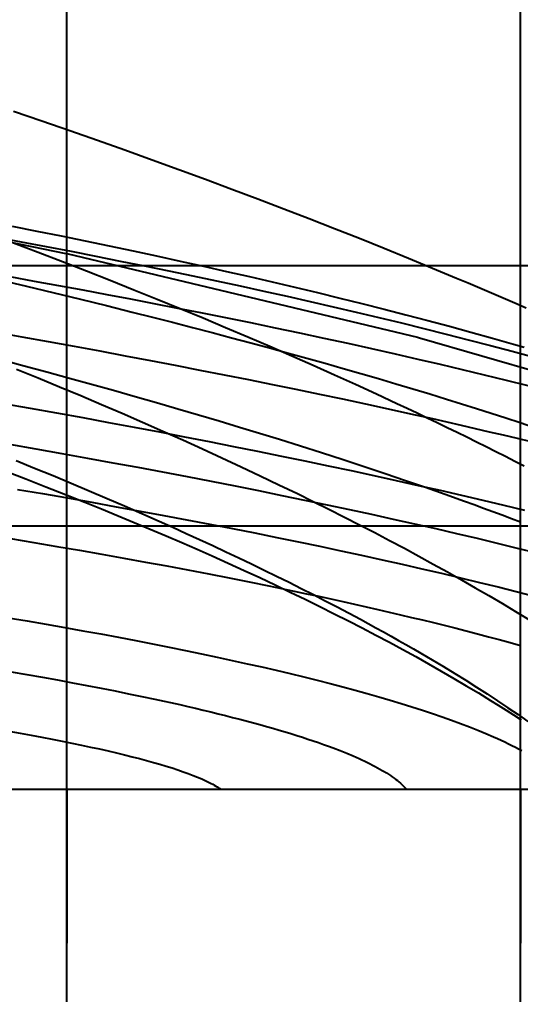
# Model space of a CAD drawing. Header units: millimetres. Extents: x -190954 to 154095, y 101 to 64253.
# Drawn here: x 224.81 to 227.6, y 124.01 to 129.43 of the extents above; entities that cross this region are included whole.
import ezdxf

# ---------------------------------------------------------------- set-up
doc = ezdxf.new("R2010")
doc.units = ezdxf.units.MM
for name, color, linetype in [('GRID', 179, 'Continuous'), ('WL05', 179, 'Continuous'), ('WL075', 179, 'Continuous'), ('WL1', 179, 'Continuous'), ('WL10', 179, 'Continuous'), ('WL12', 179, 'Continuous'), ('WL14', 179, 'Continuous'), ('WL15', 179, 'Continuous'), ('WL16', 179, 'Continuous'), ('WL18', 179, 'Continuous'), ('WL2', 179, 'Continuous'), ('WL20', 179, 'Continuous'), ('WL25', 179, 'Continuous'), ('WL3', 179, 'Continuous'), ('WL4', 179, 'Continuous'), ('WL5', 179, 'Continuous'), ('WL6', 179, 'Continuous'), ('WL7', 179, 'Continuous'), ('WL8', 179, 'Continuous'), ('WL9', 179, 'Continuous')]:
    doc.layers.add(name, color=color, linetype=linetype)
doc.styles.add('SLDTEXTSTYLE0', font='TXT', dxfattribs={"width": 0.75})
doc.dimstyles.new('SLDDIMSTYLE0', dxfattribs={"dimtxt": 3.175, "dimasz": 3.302, "dimexe": 0, "dimexo": 0.0625, "dimgap": 0.79375, "dimtad": 0, "dimtih": 1, "dimtoh": 1, "dimlfac": 1500, "dimrnd": 1e-09, "dimzin": 4, "dimdsep": 46, "dimtxsty": 'SLDTEXTSTYLE0', "dimsah": 1, "dimcen": 0.09, "dimadec": 0, "dimazin": 1, "dimtfac": 1, "dimtofl": 0, "dimtmove": 0, "dimatfit": 3, "dimfxl": 0, "dimfrac": 2, "dimtolj": 1, "dimtzin": 12, "dimarcsym": 0})

# ---------------------------------------------------------------- blocks, each defined once
blk = doc.blocks.new('_D')
at = {"layer": 'WL20'}
for p, q in [((25.5973, 126.4167), (25.5973, 168.8394)), ((227.5959, 126.4167), (227.5959, 168.8394)), ((25.5973, 165.6644), (126.8004, 165.6644)), ((227.5959, 165.6644), (146.7411, 165.6644))]:
    blk.add_line(p, q, dxfattribs=at)
for points in [[(25.5973, 165.6644), (28.8993, 165.1564), (28.8993, 166.1724)], [(227.5959, 165.6644), (224.2939, 166.1724), (224.2939, 165.1564)]]:
    blk.add_solid(points, dxfattribs=at)
at = {"layer": 'WL20', "insert": (126.8004, 167.2371), "char_height": 3.175, "attachment_point": 1, "style": 'SLDTEXTSTYLE0'}
blk.add_mtext('302998.00', dxfattribs=at)

msp = doc.modelspace()

# ---------------------------------------------------------------- linework, layer by layer
at = {"layer": 'GRID', "color": 135}
for p, q in [((225.071268, 125.1466667), (225.071268, 154.8319333)), ((227.595936, 125.1466667), (227.595936, 154.8319333)), ((225.071268, 111.8133333), (225.071268, 138.48)), ((227.595936, 111.8133333), (227.595936, 138.48)), ((251.23, 128.0633333), (21.19727, 128.0633333)), ((251.23, 126.6133333), (21.19727, 126.6133333)), ((251.23, 125.1466667), (21.19727, 125.1466667))]:
    msp.add_line(p, q, dxfattribs=at)
at = {"layer": 'GRID', "color": 255}
for p, q in [((225.071268, 125.1466667), (225.071268, 124.290536)), ((227.595936, 125.1466667), (227.595936, 124.290536))]:
    msp.add_line(p, q, dxfattribs=at)
at = {"layer": 'WL05', "color": 11}
for p, q in [((224.747624, 125.4714467), (224.8103833, 125.460312)), ((224.8103833, 125.460312), (224.8714687, 125.4492093)), ((224.8714687, 125.4492093), (224.930882, 125.4381407)), ((224.930882, 125.4381407), (224.9886073, 125.4271047)), ((224.9886073, 125.4271047), (225.044708, 125.4161093)), ((225.044708, 125.4161093), (225.0991073, 125.4051473)), ((225.0991073, 125.4051473), (225.1518847, 125.394228)), ((225.1518847, 125.394228), (225.2029713, 125.3833453)), ((225.2029713, 125.3833453), (225.2524387, 125.3725067)), ((225.2524387, 125.3725067), (225.3002247, 125.361708)), ((225.3002247, 125.361708), (225.346396, 125.3509553)), ((225.346396, 125.3509553), (225.3908947, 125.3402447)), ((225.3908947, 125.3402447), (225.4337827, 125.3295827)), ((225.4337827, 125.3295827), (225.475008, 125.3189653)), ((225.475008, 125.3189653), (225.5146267, 125.308398)), ((225.5146267, 125.308398), (225.5525933, 125.297878)), ((225.5525933, 125.297878), (225.588956, 125.28741)), ((225.588956, 125.28741), (225.623678, 125.276992)), ((225.623678, 125.276992), (225.6568, 125.2666273)), ((225.6568, 125.2666273), (225.6882907, 125.2563153)), ((225.6882907, 125.2563153), (225.7181867, 125.246058)), ((225.7181867, 125.246058), (225.746462, 125.2358553)), ((225.746462, 125.2358553), (225.773146, 125.2257093)), ((225.773146, 125.2257093), (225.798214, 125.21562)), ((225.798214, 125.21562), (225.8216947, 125.2055887)), ((225.8216947, 125.2055887), (225.8435907, 125.1956167)), ((225.8435907, 125.1956167), (225.863904, 125.1857047)), ((225.863904, 125.1857047), (225.8734607, 125.1807707)), ((225.8734607, 125.1807707), (225.882622, 125.1758527)), ((225.882622, 125.1758527), (225.8913893, 125.1709493)), ((225.8913893, 125.1709493), (225.899762, 125.1660613)), ((225.899762, 125.1660613), (225.9077413, 125.1611893)), ((225.9077413, 125.1611893), (225.9153267, 125.1563327)), ((225.9153267, 125.1563327), (225.922518, 125.151492)), ((225.922518, 125.151492), (225.9293167, 125.1466667))]:
    msp.add_line(p, q, dxfattribs=at)
at = {"layer": 'WL075', "color": 11}
for p, q in [((224.76005, 125.8028833), (224.84813, 125.7875707)), ((224.84813, 125.7875707), (224.9344213, 125.772256)), ((224.9344213, 125.772256), (225.0189247, 125.75694)), ((225.0189247, 125.75694), (225.1016407, 125.7416247)), ((225.1016407, 125.7416247), (225.18257, 125.7263107)), ((225.18257, 125.7263107), (225.261714, 125.711)), ((225.261714, 125.711), (225.3390747, 125.695694)), ((225.3390747, 125.695694), (225.4146513, 125.6803947)), ((225.4146513, 125.6803947), (225.488446, 125.665102)), ((225.488446, 125.665102), (225.56046, 125.6498187)), ((225.56046, 125.6498187), (225.6991513, 125.6192853)), ((225.6991513, 125.6192853), (225.74358, 125.609164)), ((225.74358, 125.609164), (225.787258, 125.5990533)), ((225.787258, 125.5990533), (225.8301233, 125.588946)), ((225.8301233, 125.588946), (225.8722393, 125.5788493)), ((225.8722393, 125.5788493), (225.9135433, 125.5687567)), ((225.9135433, 125.5687567), (225.954098, 125.558676)), ((225.954098, 125.558676), (225.993844, 125.5486007)), ((225.993844, 125.5486007), (226.0328413, 125.538538)), ((226.0328413, 125.538538), (226.1089853, 125.5182967)), ((226.1089853, 125.5182967), (226.1458607, 125.5081907)), ((226.1458607, 125.5081907), (226.1819793, 125.498098)), ((226.1819793, 125.498098), (226.2172793, 125.4880147)), ((226.2172793, 125.4880147), (226.251824, 125.477946)), ((226.251824, 125.477946), (226.285552, 125.4678873)), ((226.285552, 125.4678873), (226.3185247, 125.4578447)), ((226.3185247, 125.4578447), (226.3506827, 125.447812)), ((226.3506827, 125.447812), (226.3820867, 125.4377967)), ((226.3820867, 125.4377967), (226.412678, 125.4277927)), ((226.412678, 125.4277927), (226.442516, 125.4178067)), ((226.442516, 125.4178067), (226.4715427, 125.4078333)), ((226.4715427, 125.4078333), (226.4998167, 125.397878)), ((226.4998167, 125.397878), (226.5272827, 125.3879373)), ((226.5272827, 125.3879373), (226.5539967, 125.3780153)), ((226.5539967, 125.3780153), (226.592498, 125.363198)), ((226.592498, 125.363198), (226.6292587, 125.3484207)), ((226.6292587, 125.3484207), (226.6642793, 125.3336853)), ((226.6642793, 125.3336853), (226.6975647, 125.318994)), ((226.6975647, 125.318994), (226.7135493, 125.3116647)), ((226.7135493, 125.3116647), (226.729116, 125.304348)), ((226.729116, 125.304348), (226.744236, 125.2970413)), ((226.744236, 125.2970413), (226.758938, 125.289748)), ((226.758938, 125.289748), (226.7731933, 125.282466)), ((226.7731933, 125.282466), (226.787032, 125.2751967)), ((226.787032, 125.2751967), (226.8004253, 125.2679393)), ((226.8004253, 125.2679393), (226.813402, 125.2606953)), ((226.813402, 125.2606953), (226.8259347, 125.253464)), ((226.8259347, 125.253464), (226.8380513, 125.2462453)), ((226.8380513, 125.2462453), (226.8497247, 125.23904)), ((226.8497247, 125.23904), (226.8609827, 125.2318487)), ((226.8609827, 125.2318487), (226.8717987, 125.2246707)), ((226.8717987, 125.2246707), (226.8822, 125.2175067)), ((226.8822, 125.2175067), (226.8921607, 125.210356)), ((226.8921607, 125.210356), (226.9017067, 125.20322)), ((226.9017067, 125.20322), (226.9108133, 125.1960987)), ((226.9108133, 125.1960987), (226.9195053, 125.1889913)), ((226.9195053, 125.1889913), (226.92776, 125.1818993)), ((226.92776, 125.1818993), (226.9356013, 125.174822)), ((226.9356013, 125.174822), (226.9430053, 125.16776)), ((226.9430053, 125.16776), (226.9499967, 125.1607133)), ((226.9499967, 125.1607133), (226.9565527, 125.153682)), ((226.9565527, 125.153682), (226.9626953, 125.1466667))]:
    msp.add_line(p, q, dxfattribs=at)
at = {"layer": 'WL1', "color": 11}
for p, q in [((224.743376, 126.1035987), (224.850336, 126.085476)), ((224.850336, 126.085476), (224.9554773, 126.067324)), ((224.9554773, 126.067324), (225.0588, 126.049142)), ((225.0588, 126.049142), (225.1603047, 126.0309327)), ((225.1603047, 126.0309327), (225.2599893, 126.0126953)), ((225.2599893, 126.0126953), (225.357854, 125.9944313)), ((225.357854, 125.9944313), (225.4538993, 125.976142)), ((225.4538993, 125.976142), (225.5481233, 125.957828)), ((225.5481233, 125.957828), (225.6405273, 125.9394907)), ((225.6405273, 125.9394907), (225.7311107, 125.9211307)), ((225.7311107, 125.9211307), (225.819872, 125.9027493)), ((225.819872, 125.9027493), (225.906812, 125.8843473)), ((225.906812, 125.8843473), (225.99193, 125.865926)), ((225.99193, 125.865926), (226.075226, 125.847486)), ((226.075226, 125.847486), (226.1566993, 125.8290293)), ((226.1566993, 125.8290293), (226.2363507, 125.8105567)), ((226.2363507, 125.8105567), (226.3141787, 125.7920693)), ((226.3141787, 125.7920693), (226.3901847, 125.773568)), ((226.3901847, 125.773568), (226.4643667, 125.7550547)), ((226.4643667, 125.7550547), (226.536726, 125.73653)), ((226.536726, 125.73653), (226.607262, 125.717996)), ((226.607262, 125.717996), (226.6759747, 125.6994527)), ((226.6759747, 125.6994527), (226.7428647, 125.6809027)), ((226.7428647, 125.6809027), (226.8079307, 125.6623467)), ((226.8079307, 125.6623467), (226.8711733, 125.643786)), ((226.8711733, 125.643786), (226.9325933, 125.6252227)), ((226.9325933, 125.6252227), (226.99219, 125.6066573)), ((226.99219, 125.6066573), (227.049964, 125.588092)), ((227.049964, 125.588092), (227.1059153, 125.569528)), ((227.1059153, 125.569528), (227.160044, 125.5509667)), ((227.160044, 125.5509667), (227.2123507, 125.5324093)), ((227.2123507, 125.5324093), (227.262836, 125.513858)), ((227.262836, 125.513858), (227.3114993, 125.4953147)), ((227.3114993, 125.4953147), (227.358342, 125.47678)), ((227.358342, 125.47678), (227.3810707, 125.4675153)), ((227.3810707, 125.4675153), (227.403364, 125.4582553)), ((227.403364, 125.4582553), (227.4465667, 125.439744)), ((227.4465667, 125.439744), (227.467886, 125.430308)), ((227.467886, 125.430308), (227.4887547, 125.420878)), ((227.4887547, 125.420878), (227.5091287, 125.4114507)), ((227.5091287, 125.4114507), (227.5290513, 125.4020287)), ((227.5290513, 125.4020287), (227.54848, 125.39261)), ((227.54848, 125.39261), (227.5674573, 125.3831973)), ((227.5674573, 125.3831973), (227.58594, 125.373788)), ((227.58594, 125.373788), (227.6039727, 125.364386))]:
    msp.add_line(p, q, dxfattribs=at)
at = {"layer": 'WL10', "color": 11}
for p, q in [((224.7058613, 127.5411347), (224.8337267, 127.5067293)), ((224.8337267, 127.5067293), (224.9601413, 127.4723687)), ((224.9601413, 127.4723687), (225.0851013, 127.43805)), ((225.0851013, 127.43805), (225.208602, 127.403772)), ((225.208602, 127.403772), (225.330638, 127.3695313)), ((225.330638, 127.3695313), (225.4512067, 127.335326)), ((225.4512067, 127.335326), (225.570302, 127.3011547)), ((225.570302, 127.3011547), (225.6879207, 127.2670147)), ((225.6879207, 127.2670147), (225.8040573, 127.2329033)), ((225.8040573, 127.2329033), (225.9187087, 127.1988193)), ((225.9187087, 127.1988193), (226.0318693, 127.16476)), ((226.0318693, 127.16476), (226.143536, 127.1307233)), ((226.143536, 127.1307233), (226.253704, 127.0967073)), ((226.253704, 127.0967073), (226.372224, 127.0596033)), ((226.372224, 127.0596033), (226.4889493, 127.0225187)), ((226.4889493, 127.0225187), (226.608578, 126.9839213)), ((226.608578, 126.9839213), (226.7262493, 126.945338)), ((226.7262493, 126.945338), (226.8419567, 126.906766)), ((226.8419567, 126.906766), (226.955694, 126.8682027)), ((226.955694, 126.8682027), (227.067456, 126.8296447)), ((227.067456, 126.8296447), (227.1772373, 126.7910887)), ((227.1772373, 126.7910887), (227.2850313, 126.7525327)), ((227.2850313, 126.7525327), (227.3381713, 126.7332513)), ((227.3381713, 126.7332513), (227.3908313, 126.713972)), ((227.3908313, 126.713972), (227.4429753, 126.6946887)), ((227.4429753, 126.6946887), (227.494638, 126.675406)), ((227.494638, 126.675406), (227.545778, 126.6561173)), ((227.545778, 126.6561173), (227.5964333, 126.6368293))]:
    msp.add_line(p, q, dxfattribs=at)
at = {"layer": 'WL12', "color": 11}
for p, q in [((224.7304067, 126.9192707), (224.8431473, 126.8760093)), ((224.8431473, 126.8760093), (224.9541813, 126.832834)), ((224.9541813, 126.832834), (225.0635267, 126.7897387)), ((225.0635267, 126.7897387), (225.171198, 126.7467193)), ((225.171198, 126.7467193), (225.2641233, 126.709106)), ((225.2641233, 126.709106), (225.3557907, 126.671542)), ((225.3557907, 126.671542), (225.4462113, 126.6340247)), ((225.4462113, 126.6340247), (225.535398, 126.5965493)), ((225.535398, 126.5965493), (225.6233647, 126.559112)), ((225.6233647, 126.559112), (225.7101227, 126.5217087)), ((225.7101227, 126.5217087), (225.7956853, 126.4843347)), ((225.7956853, 126.4843347), (225.880066, 126.4469867)), ((225.880066, 126.4469867), (225.9695513, 126.4068253)), ((225.9695513, 126.4068253), (226.0577007, 126.3666827)), ((226.0577007, 126.3666827), (226.1445313, 126.3265533)), ((226.1445313, 126.3265533), (226.2300593, 126.2864307)), ((226.2300593, 126.2864307), (226.314304, 126.2463087)), ((226.314304, 126.2463087), (226.39728, 126.206182)), ((226.39728, 126.206182), (226.4790047, 126.166044)), ((226.4790047, 126.166044), (226.5594933, 126.1258893)), ((226.5594933, 126.1258893), (226.6380373, 126.08608)), ((226.6380373, 126.08608), (226.7153987, 126.046242)), ((226.7153987, 126.046242), (226.7915913, 126.0063687)), ((226.7915913, 126.0063687), (226.8666287, 125.9664533)), ((226.8666287, 125.9664533), (226.9405253, 125.9264893)), ((226.9405253, 125.9264893), (227.0132907, 125.8864713)), ((227.0132907, 125.8864713), (227.0849387, 125.8463927)), ((227.0849387, 125.8463927), (227.1554767, 125.8062473)), ((227.1554767, 125.8062473), (227.2255867, 125.765638)), ((227.2255867, 125.765638), (227.294584, 125.7249473)), ((227.294584, 125.7249473), (227.3624773, 125.6841693)), ((227.3624773, 125.6841693), (227.429274, 125.6432967)), ((227.429274, 125.6432967), (227.4726713, 125.6163233)), ((227.4726713, 125.6163233), (227.5155953, 125.589304)), ((227.5155953, 125.589304), (227.5580487, 125.5622373)), ((227.5580487, 125.5622373), (227.6000307, 125.535122))]:
    msp.add_line(p, q, dxfattribs=at)
at = {"layer": 'WL14', "color": 11}
for p, q in [((224.7880287, 126.9789573), (224.8915407, 126.9367647)), ((224.8915407, 126.9367647), (224.993938, 126.8945573)), ((224.993938, 126.8945573), (225.0952187, 126.8523307)), ((225.0952187, 126.8523307), (225.1953787, 126.8100833)), ((225.1953787, 126.8100833), (225.2944127, 126.7678107)), ((225.2944127, 126.7678107), (225.3923167, 126.7255113)), ((225.3923167, 126.7255113), (225.4890867, 126.683182)), ((225.4890867, 126.683182), (225.5847173, 126.6408187)), ((225.5847173, 126.6408187), (225.6603367, 126.60693)), ((225.6603367, 126.60693), (225.7352213, 126.5730167)), ((225.7352213, 126.5730167), (225.8093693, 126.5390767)), ((225.8093693, 126.5390767), (225.8827767, 126.5051087)), ((225.8827767, 126.5051087), (225.9554413, 126.4711113)), ((225.9554413, 126.4711113), (226.02736, 126.4370833)), ((226.02736, 126.4370833), (226.0985287, 126.403022)), ((226.0985287, 126.403022), (226.168944, 126.3689273)), ((226.168944, 126.3689273), (226.2386027, 126.3347967)), ((226.2386027, 126.3347967), (226.3075013, 126.3006293)), ((226.3075013, 126.3006293), (226.3756353, 126.2664227)), ((226.3756353, 126.2664227), (226.4430013, 126.232176)), ((226.4430013, 126.232176), (226.5095953, 126.197888)), ((226.5095953, 126.197888), (226.5754127, 126.163556)), ((226.5754127, 126.163556), (226.704702, 126.0947567)), ((226.704702, 126.0947567), (226.7479707, 126.0713093)), ((226.7479707, 126.0713093), (226.7908653, 126.047838)), ((226.7908653, 126.047838), (226.8333987, 126.0243453)), ((226.8333987, 126.0243453), (226.8755553, 126.0008267)), ((226.8755553, 126.0008267), (226.9173473, 125.9772867)), ((226.9173473, 125.9772867), (226.95876, 125.9537193)), ((226.95876, 125.9537193), (226.9998053, 125.93013)), ((226.9998053, 125.93013), (227.040468, 125.9065127)), ((227.040468, 125.9065127), (227.1046247, 125.8687453)), ((227.1046247, 125.8687453), (227.167812, 125.8309107)), ((227.167812, 125.8309107), (227.2300233, 125.793006)), ((227.2300233, 125.793006), (227.291252, 125.75503)), ((227.291252, 125.75503), (227.3514913, 125.7169807)), ((227.3514913, 125.7169807), (227.4107333, 125.678856)), ((227.4107333, 125.678856), (227.468972, 125.640654)), ((227.468972, 125.640654), (227.5261987, 125.602374)), ((227.5261987, 125.602374), (227.582412, 125.564014)), ((227.582412, 125.564014), (227.6375893, 125.52557))]:
    msp.add_line(p, q, dxfattribs=at)
at = {"layer": 'WL15', "color": 11}
for p, q in [((224.7575213, 126.5441707), (224.8872693, 126.5225113)), ((224.8872693, 126.5225113), (225.015212, 126.500794)), ((225.015212, 126.500794), (225.1413513, 126.4790187)), ((225.1413513, 126.4790187), (225.2656867, 126.457186)), ((225.2656867, 126.457186), (225.3882487, 126.435306)), ((225.3882487, 126.435306), (225.509008, 126.413368)), ((225.509008, 126.413368), (225.627966, 126.3913727)), ((225.627966, 126.3913727), (225.745122, 126.3693193)), ((225.745122, 126.3693193), (225.8605007, 126.347216)), ((225.8605007, 126.347216), (225.9740793, 126.3250553)), ((225.9740793, 126.3250553), (226.085858, 126.3028367)), ((226.085858, 126.3028367), (226.1958373, 126.2805613)), ((226.1958373, 126.2805613), (226.2661753, 126.266096)), ((226.2661753, 126.266096), (226.335758, 126.251606)), ((226.335758, 126.251606), (226.404586, 126.2370927)), ((226.404586, 126.2370927), (226.472658, 126.2225553)), ((226.472658, 126.2225553), (226.5399753, 126.207994)), ((226.5399753, 126.207994), (226.6065373, 126.1934087)), ((226.6065373, 126.1934087), (226.6723453, 126.1787993)), ((226.6723453, 126.1787993), (226.737398, 126.164166)), ((226.737398, 126.164166), (226.8016967, 126.1495093)), ((226.8016967, 126.1495093), (226.8652407, 126.1348287)), ((226.8652407, 126.1348287), (226.9280307, 126.1201247)), ((226.9280307, 126.1201247), (226.9900667, 126.1053967)), ((226.9900667, 126.1053967), (227.0513487, 126.0906453)), ((227.0513487, 126.0906453), (227.1118767, 126.07587)), ((227.1118767, 126.07587), (227.230672, 126.0462487)), ((227.230672, 126.0462487), (227.2938853, 126.0301307)), ((227.2938853, 126.0301307), (227.3562107, 126.0139847)), ((227.3562107, 126.0139847), (227.4176487, 125.9978107)), ((227.4176487, 125.9978107), (227.4781993, 125.98161)), ((227.4781993, 125.98161), (227.5378627, 125.9653813)), ((227.5378627, 125.9653813), (227.5966393, 125.9491253))]:
    msp.add_line(p, q, dxfattribs=at)
at = {"layer": 'WL16', "color": 11}
for p, q in [((224.7907853, 127.487986), (224.9110913, 127.4387693)), ((224.9110913, 127.4387693), (225.0300807, 127.3895093)), ((225.0300807, 127.3895093), (225.14775, 127.340204)), ((225.14775, 127.340204), (225.264098, 127.2908507)), ((225.264098, 127.2908507), (225.3791227, 127.241448)), ((225.3791227, 127.241448), (225.492822, 127.1919933)), ((225.492822, 127.1919933), (225.6051913, 127.1424847)), ((225.6051913, 127.1424847), (225.7162313, 127.0929187)), ((225.7162313, 127.0929187), (225.8259387, 127.0432947)), ((225.8259387, 127.0432947), (225.9343107, 126.9936093)), ((225.9343107, 126.9936093), (226.0413447, 126.9438607)), ((226.0413447, 126.9438607), (226.1470393, 126.894046)), ((226.1470393, 126.894046), (226.2513913, 126.844164)), ((226.2513913, 126.844164), (226.3544, 126.794212)), ((226.3544, 126.794212), (226.442508, 126.7508987)), ((226.442508, 126.7508987), (226.529606, 126.70753)), ((226.529606, 126.70753), (226.61569, 126.664104)), ((226.61569, 126.664104), (226.7007593, 126.62062)), ((226.7007593, 126.62062), (226.7848127, 126.5770767)), ((226.7848127, 126.5770767), (226.8678473, 126.5334713)), ((226.8678473, 126.5334713), (226.949862, 126.489804)), ((226.949862, 126.489804), (227.030856, 126.4460733)), ((227.030856, 126.4460733), (227.1108267, 126.4022767)), ((227.1108267, 126.4022767), (227.1897727, 126.358414)), ((227.1897727, 126.358414), (227.2676927, 126.3144833)), ((227.2676927, 126.3144833), (227.3445847, 126.270484)), ((227.3445847, 126.270484), (227.4204473, 126.226414)), ((227.4204473, 126.226414), (227.4952793, 126.182272)), ((227.4952793, 126.182272), (227.5690907, 126.1380587)), ((227.5690907, 126.1380587), (227.641842, 126.0937687))]:
    msp.add_line(p, q, dxfattribs=at)
at = {"layer": 'WL18', "color": 11}
for p, q in [((224.7741587, 128.1905267), (224.910876, 128.1385013)), ((224.910876, 128.1385013), (225.046202, 128.086412)), ((225.046202, 128.086412), (225.1801347, 128.0342573)), ((225.1801347, 128.0342573), (225.3126733, 127.982036)), ((225.3126733, 127.982036), (225.443818, 127.9297473)), ((225.443818, 127.9297473), (225.5735673, 127.8773893)), ((225.5735673, 127.8773893), (225.7019207, 127.8249613)), ((225.7019207, 127.8249613), (225.8288773, 127.7724627)), ((225.8288773, 127.7724627), (225.9544353, 127.7198907)), ((225.9544353, 127.7198907), (226.0785947, 127.667246)), ((226.0785947, 127.667246), (226.201354, 127.614526)), ((226.201354, 127.614526), (226.3227127, 127.56173)), ((226.3227127, 127.56173), (226.4426687, 127.5088573)), ((226.4426687, 127.5088573), (226.5612213, 127.4559053)), ((226.5612213, 127.4559053), (226.6783693, 127.4028747)), ((226.6783693, 127.4028747), (226.794112, 127.3497627)), ((226.794112, 127.3497627), (226.9084467, 127.2965693)), ((226.9084467, 127.2965693), (226.9650933, 127.269942)), ((226.9650933, 127.269942), (227.0213733, 127.2432927)), ((227.0213733, 127.2432927), (227.0773153, 127.2166233)), ((227.0773153, 127.2166233), (227.13289, 127.1899313)), ((227.13289, 127.1899313), (227.188126, 127.16322)), ((227.188126, 127.16322), (227.2429953, 127.1364853)), ((227.2429953, 127.1364853), (227.2975247, 127.10973)), ((227.2975247, 127.10973), (227.3516873, 127.082952)), ((227.3516873, 127.082952), (227.40551, 127.0561533)), ((227.40551, 127.0561533), (227.458966, 127.029332)), ((227.458966, 127.029332), (227.5120807, 127.0024887)), ((227.5120807, 127.0024887), (227.564828, 126.9756227)), ((227.564828, 126.9756227), (227.617234, 126.9487347))]:
    msp.add_line(p, q, dxfattribs=at)
at = {"layer": 'WL2', "color": 11}
for p, q in [((224.7957893, 126.818104), (224.935862, 126.7940807)), ((224.935862, 126.7940807), (225.0741673, 126.769998)), ((225.0741673, 126.769998), (225.2107073, 126.745856)), ((225.2107073, 126.745856), (225.3454833, 126.721654)), ((225.3454833, 126.721654), (225.4784953, 126.6973907)), ((225.4784953, 126.6973907), (225.6097453, 126.6730653)), ((225.6097453, 126.6730653), (225.7392347, 126.6486773)), ((225.7392347, 126.6486773), (225.8669633, 126.624226)), ((225.8669633, 126.624226), (225.992934, 126.5997093)), ((225.992934, 126.5997093), (226.117148, 126.575128)), ((226.117148, 126.575128), (226.2396053, 126.5504807)), ((226.2396053, 126.5504807), (226.3603087, 126.525766)), ((226.3603087, 126.525766), (226.4792587, 126.5009833)), ((226.4792587, 126.5009833), (226.5964573, 126.476132)), ((226.5964573, 126.476132), (226.7119053, 126.4512107)), ((226.7119053, 126.4512107), (226.8256053, 126.4262193)), ((226.8256053, 126.4262193), (226.9375573, 126.401156)), ((226.9375573, 126.401156), (227.0477647, 126.3760213)), ((227.0477647, 126.3760213), (227.156228, 126.3508127)), ((227.156228, 126.3508127), (227.2629493, 126.32553)), ((227.2629493, 126.32553), (227.36793, 126.300172)), ((227.36793, 126.300172), (227.4711727, 126.2747373)), ((227.4711727, 126.2747373), (227.5726793, 126.2492267)), ((227.5726793, 126.2492267), (227.6724513, 126.2236367))]:
    msp.add_line(p, q, dxfattribs=at)
at = {"layer": 'WL20', "color": 11}
for p, q in [((224.7735667, 128.9237367), (224.93091, 128.8699047)), ((224.93091, 128.8699047), (225.0866953, 128.81597)), ((225.0866953, 128.81597), (225.2409673, 128.761938)), ((225.2409673, 128.761938), (225.3936813, 128.7078027)), ((225.3936813, 128.7078027), (225.5448827, 128.65357)), ((225.5448827, 128.65357), (225.6945267, 128.599234)), ((225.6945267, 128.599234), (225.8426567, 128.5448)), ((225.8426567, 128.5448), (225.98923, 128.4902627)), ((225.98923, 128.4902627), (226.1342887, 128.435626)), ((226.1342887, 128.435626), (226.277792, 128.3808853)), ((226.277792, 128.3808853), (226.4197793, 128.3260453)), ((226.4197793, 128.3260453), (226.560212, 128.2711013)), ((226.560212, 128.2711013), (226.699128, 128.2160573)), ((226.699128, 128.2160573), (226.8364893, 128.1609087)), ((226.8364893, 128.1609087), (226.9723333, 128.1056593)), ((226.9723333, 128.1056593), (227.0396727, 128.0779953)), ((227.0396727, 128.0779953), (227.1066233, 128.0503053)), ((227.1066233, 128.0503053), (227.1732033, 128.0225907)), ((227.1732033, 128.0225907), (227.2393953, 127.99485)), ((227.2393953, 127.99485), (227.305198, 127.9670827)), ((227.305198, 127.9670827), (227.3706133, 127.9392893)), ((227.3706133, 127.9392893), (227.4356567, 127.9114713)), ((227.4356567, 127.9114713), (227.5003113, 127.8836267)), ((227.5003113, 127.8836267), (227.564578, 127.855756)), ((227.564578, 127.855756), (227.628456, 127.8278587))]:
    msp.add_line(p, q, dxfattribs=at)
at = {"layer": 'WL25', "color": 11}
for p, q in [((224.752196, 127.06904), (224.8984427, 127.0435087)), ((224.8984427, 127.0435087), (225.042974, 127.0179187)), ((225.042974, 127.0179187), (225.185792, 126.9922687)), ((225.185792, 126.9922687), (225.3269, 126.966558)), ((225.3269, 126.966558), (225.4662993, 126.9407847)), ((225.4662993, 126.9407847), (225.603994, 126.9149473)), ((225.603994, 126.9149473), (225.7399853, 126.889044)), ((225.7399853, 126.889044), (225.8742767, 126.863074)), ((225.8742767, 126.863074), (226.006872, 126.837036)), ((226.006872, 126.837036), (226.137772, 126.810926)), ((226.137772, 126.810926), (226.2669813, 126.7847453)), ((226.2669813, 126.7847453), (226.3945027, 126.7584907)), ((226.3945027, 126.7584907), (226.5203393, 126.7321607)), ((226.5203393, 126.7321607), (226.6444953, 126.7057533)), ((226.6444953, 126.7057533), (226.766974, 126.679268)), ((226.766974, 126.679268), (226.8877787, 126.6527013)), ((226.8877787, 126.6527013), (227.006914, 126.6260527)), ((227.006914, 126.6260527), (227.124384, 126.5993193)), ((227.124384, 126.5993193), (227.240192, 126.5724993)), ((227.240192, 126.5724993), (227.354344, 126.5455907)), ((227.354344, 126.5455907), (227.466844, 126.5185907)), ((227.466844, 126.5185907), (227.5776973, 126.491498)), ((227.5776973, 126.491498), (227.6869093, 126.4643093))]:
    msp.add_line(p, q, dxfattribs=at)
at = {"layer": 'WL3', "color": 11}
for p, q in [((224.7171587, 127.296356), (224.8660787, 127.270058)), ((224.8660787, 127.270058), (225.0133447, 127.2437053)), ((225.0133447, 127.2437053), (225.15896, 127.2172953)), ((225.15896, 127.2172953), (225.3029293, 127.1908267)), ((225.3029293, 127.1908267), (225.445256, 127.1642973)), ((225.445256, 127.1642973), (225.585944, 127.1377053)), ((225.585944, 127.1377053), (225.7249973, 127.111048)), ((225.7249973, 127.111048), (225.8624213, 127.0843233)), ((225.8624213, 127.0843233), (225.9982193, 127.0575293)), ((225.9982193, 127.0575293), (226.1323973, 127.0306667)), ((226.1323973, 127.0306667), (226.264958, 127.0037247)), ((226.264958, 127.0037247), (226.3959087, 126.9767087)), ((226.3959087, 126.9767087), (226.5252533, 126.949614)), ((226.5252533, 126.949614), (226.6529987, 126.922438)), ((226.6529987, 126.922438), (226.7791487, 126.895178)), ((226.7791487, 126.895178), (226.9037107, 126.8678313)), ((226.9037107, 126.8678313), (227.0266913, 126.8403947)), ((227.0266913, 126.8403947), (227.148096, 126.812866)), ((227.148096, 126.812866), (227.2679327, 126.7852407)), ((227.2679327, 126.7852407), (227.386208, 126.7575167)), ((227.386208, 126.7575167), (227.5029307, 126.72969)), ((227.5029307, 126.72969), (227.6181087, 126.7017573))]:
    msp.add_line(p, q, dxfattribs=at)
at = {"layer": 'WL4', "color": 11}
for p, q in [((224.672454, 127.6939507), (224.8200233, 127.6677213)), ((224.8200233, 127.6677213), (224.9660987, 127.6414447)), ((224.9660987, 127.6414447), (225.110688, 127.6151153)), ((225.110688, 127.6151153), (225.253798, 127.588732)), ((225.253798, 127.588732), (225.395436, 127.5622913)), ((225.395436, 127.5622913), (225.5356093, 127.5357907)), ((225.5356093, 127.5357907), (225.6743273, 127.5092247)), ((225.6743273, 127.5092247), (225.8115967, 127.482592)), ((225.8115967, 127.482592), (225.9474267, 127.455888)), ((225.9474267, 127.455888), (226.0818233, 127.429116)), ((226.0818233, 127.429116), (226.2148047, 127.402252)), ((226.2148047, 127.402252), (226.3463707, 127.375312)), ((226.3463707, 127.375312), (226.4765353, 127.3482853)), ((226.4765353, 127.3482853), (226.6053087, 127.3211673)), ((226.6053087, 127.3211673), (226.732702, 127.2939527)), ((226.732702, 127.2939527), (226.8587273, 127.266638)), ((226.8587273, 127.266638), (226.983396, 127.2392167)), ((226.983396, 127.2392167), (227.1067213, 127.211686)), ((227.1067213, 127.211686), (227.1865087, 127.1936493)), ((227.1865087, 127.1936493), (227.2657327, 127.175562)), ((227.2657327, 127.175562), (227.344398, 127.1574213)), ((227.344398, 127.1574213), (227.42251, 127.139226)), ((227.42251, 127.139226), (227.500072, 127.1209733)), ((227.500072, 127.1209733), (227.5770893, 127.1026613)), ((227.5770893, 127.1026613), (227.6535667, 127.0842887))]:
    msp.add_line(p, q, dxfattribs=at)
at = {"layer": 'WL5', "color": 11}
for p, q in [((224.7531227, 128.0027167), (224.889614, 127.978066)), ((224.889614, 127.978066), (225.0250067, 127.9533167)), ((225.0250067, 127.9533167), (225.1593113, 127.9284613)), ((225.1593113, 127.9284613), (225.29254, 127.9034947)), ((225.29254, 127.9034947), (225.424704, 127.878408)), ((225.424704, 127.878408), (225.5558167, 127.853194)), ((225.5558167, 127.853194), (225.6858887, 127.8278447)), ((225.6858887, 127.8278447), (225.8149333, 127.8023527)), ((225.8149333, 127.8023527), (225.954488, 127.7743827)), ((225.954488, 127.7743827), (226.0928527, 127.74622)), ((226.0928527, 127.74622), (226.2300453, 127.7178527)), ((226.2300453, 127.7178527), (226.3660847, 127.689268)), ((226.3660847, 127.689268), (226.500988, 127.6604513)), ((226.500988, 127.6604513), (226.6347753, 127.6313893)), ((226.6347753, 127.6313893), (226.7674653, 127.602066)), ((226.7674653, 127.602066), (226.8990787, 127.572466)), ((226.8990787, 127.572466), (227.0242447, 127.5438167)), ((227.0242447, 127.5438167), (227.1484593, 127.5148813)), ((227.1484593, 127.5148813), (227.2717427, 127.4856427)), ((227.2717427, 127.4856427), (227.394114, 127.4560833)), ((227.394114, 127.4560833), (227.5155947, 127.4261847)), ((227.5155947, 127.4261847), (227.636206, 127.395926))]:
    msp.add_line(p, q, dxfattribs=at)
at = {"layer": 'WL6', "color": 11}
for p, q in [((224.676234, 128.2231407), (224.816652, 128.1967367)), ((224.816652, 128.1967367), (224.9560353, 128.170176)), ((224.9560353, 128.170176), (225.0944007, 128.1434487)), ((225.0944007, 128.1434487), (225.2317633, 128.1165447)), ((225.2317633, 128.1165447), (225.3681387, 128.0894507)), ((225.3681387, 128.0894507), (225.503542, 128.0621567)), ((225.503542, 128.0621567), (225.6379887, 128.03465)), ((225.6379887, 128.03465), (225.771494, 128.0069173)), ((225.771494, 128.0069173), (225.9040727, 127.9789467)), ((225.9040727, 127.9789467), (226.0357413, 127.9507247)), ((226.0357413, 127.9507247), (226.1665147, 127.922236)), ((226.1665147, 127.922236), (226.2964073, 127.8934673)), ((226.2964073, 127.8934673), (226.425436, 127.8644033)), ((226.425436, 127.8644033), (226.5536147, 127.8350273)), ((226.5536147, 127.8350273), (226.6809607, 127.8053247)), ((226.6809607, 127.8053247), (226.807488, 127.7752767)), ((226.807488, 127.7752767), (226.933214, 127.7448653)), ((226.933214, 127.7448653), (227.058154, 127.7140733)), ((227.058154, 127.7140733), (227.1823247, 127.6828807)), ((227.1823247, 127.6828807), (227.305742, 127.651266)), ((227.305742, 127.651266), (227.4284227, 127.619208)), ((227.4284227, 127.619208), (227.5503847, 127.5866853)), ((227.5503847, 127.5866853), (227.671644, 127.5536733))]:
    msp.add_line(p, q, dxfattribs=at)
at = {"layer": 'WL7', "color": 11}
for p, q in [((224.7668227, 128.2837367), (224.9033147, 128.25646)), ((224.9033147, 128.25646), (225.0387667, 128.2290333)), ((225.0387667, 128.2290333), (225.1731993, 128.201444)), ((225.1731993, 128.201444), (225.306632, 128.1736793)), ((225.306632, 128.1736793), (225.439084, 128.1457267)), ((225.439084, 128.1457267), (225.5705747, 128.1175727)), ((225.5705747, 128.1175727), (225.7011227, 128.0892027)), ((225.7011227, 128.0892027), (225.8307453, 128.060604)), ((225.8307453, 128.060604), (225.9594633, 128.0317607)), ((225.9594633, 128.0317607), (226.0872927, 128.0026587)), ((226.0872927, 128.0026587), (226.2142507, 127.973282)), ((226.2142507, 127.973282), (226.3403553, 127.9436153)), ((226.3403553, 127.9436153), (226.465624, 127.913642)), ((226.465624, 127.913642), (226.5900733, 127.8833447)), ((226.5900733, 127.8833447), (226.71372, 127.8527067)), ((226.71372, 127.8527067), (226.8365807, 127.821708)), ((226.8365807, 127.821708), (226.958672, 127.7903307)), ((226.958672, 127.7903307), (227.08001, 127.7585553)), ((227.08001, 127.7585553), (227.2006107, 127.7263613)), ((227.2006107, 127.7263613), (227.3204913, 127.693726)), ((227.3204913, 127.693726), (227.4396667, 127.6606287)), ((227.4396667, 127.6606287), (227.5581533, 127.627046)), ((227.5581533, 127.627046), (227.6171433, 127.6100647))]:
    msp.add_line(p, q, dxfattribs=at)
at = {"layer": 'WL8', "color": 11}
for p, q in [((222.994028, 128.5519987), (225.0652073, 128.1317013)), ((225.0652073, 128.1317013), (225.0775973, 128.1290107)), ((225.0775973, 128.1290107), (227.0225093, 127.6649147)), ((227.0225093, 127.6649147), (227.0286627, 127.6632587)), ((227.0286627, 127.6632587), (227.0348133, 127.661602)), ((227.0348133, 127.661602), (227.905036, 127.40879))]:
    msp.add_line(p, q, dxfattribs=at)
at = {"layer": 'WL9', "color": 11}
for p, q in [((224.7435247, 127.973462), (224.8456847, 127.949234)), ((224.8456847, 127.949234), (224.946868, 127.9250353)), ((224.946868, 127.9250353), (225.1463167, 127.8767213)), ((225.1463167, 127.8767213), (225.2913833, 127.8410373)), ((225.2913833, 127.8410373), (225.4343453, 127.805404)), ((225.4343453, 127.805404), (225.547688, 127.776808)), ((225.547688, 127.776808), (225.659686, 127.7482387)), ((225.659686, 127.7482387), (225.7703473, 127.719694)), ((225.7703473, 127.719694), (225.879678, 127.6911713)), ((225.879678, 127.6911713), (225.9876873, 127.6626667)), ((225.9876873, 127.6626667), (226.0943813, 127.634178)), ((226.0943813, 127.634178), (226.1997687, 127.605702)), ((226.1997687, 127.605702), (226.3038587, 127.5772347)), ((226.3038587, 127.5772347), (226.4066633, 127.5487813)), ((226.4066633, 127.5487813), (226.5081873, 127.52033)), ((226.5081873, 127.52033), (226.6084387, 127.4918767)), ((226.6084387, 127.4918767), (226.707428, 127.4634173)), ((226.707428, 127.4634173), (226.8051713, 127.4349627)), ((226.8051713, 127.4349627), (226.9016713, 127.4064933)), ((226.9016713, 127.4064933), (227.0909813, 127.349496)), ((227.0909813, 127.349496), (227.1379833, 127.335104)), ((227.1379833, 127.335104), (227.1846773, 127.3207047)), ((227.1846773, 127.3207047), (227.3517753, 127.2683253)), ((227.3517753, 127.2683253), (227.4338353, 127.242096)), ((227.4338353, 127.242096), (227.514912, 127.2158267)), ((227.514912, 127.2158267), (227.5950187, 127.1895267)), ((227.5950187, 127.1895267), (227.6741607, 127.1631767))]:
    msp.add_line(p, q, dxfattribs=at)

# ---------------------------------------------------------------- dimensions: what is measured, and where the dimension line sits
at = {"layer": 'WL20'}
dim = msp.add_linear_dim(base=(25.5972687, 165.6644439), p1=(227.595936, 125.1466667), p2=(25.5972687, 125.1466667), dimstyle='SLDDIMSTYLE0', dxfattribs=at)
dim.commit()
dim.dimension.update_dxf_attribs({"geometry": '_D', "text_midpoint": (136.7707445, 165.6644439), "dimtype": 160})

doc.saveas('drawing.dxf')
